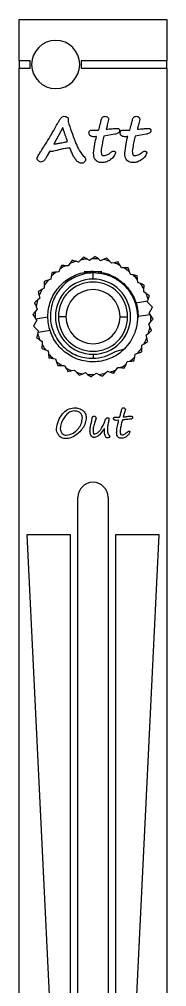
# Model space of a CAD drawing. Extents: x 100 to 110, y 108 to 237.
# Drawn here: x 99.9 to 109.7, y 172.7 to 236.9 of the extents above; entities that cross this region are included whole.
import ezdxf

# ---------------------------------------------------------------- set-up
doc = ezdxf.new("R2010")
doc.units = 0
doc.layers.get('0').update_dxf_attribs({"linetype": 'CONTINUOUS'})

msp = doc.modelspace()

# ---------------------------------------------------------------- linework, layer by layer
at = {"color": 7, "linetype": 'CONTINUOUS'}
for p, q in [((99.937, 236.907), (109.737, 236.907)), ((99.937, 234.157), (99.937, 236.907)), ((109.737, 236.907), (109.737, 234.157)), ((100.657, 234.157), (99.937, 234.157)), ((99.937, 234.157), (99.937, 233.657)), ((100.657, 233.657), (100.657, 234.157)), ((109.737, 234.157), (104.057, 234.157)), ((104.057, 234.157), (104.057, 233.657)), ((109.737, 233.657), (109.737, 234.157)), ((99.937, 233.657), (100.657, 233.657)), ((99.937, 111.657), (99.937, 233.657)), ((104.057, 233.657), (109.737, 233.657)), ((109.737, 233.657), (109.737, 111.657)), ((102.823, 229.72), (102.243, 228.625)), ((104.766, 229.546), (105.212, 229.546)), ((106.841, 229.546), (107.287, 229.546)), ((104.89, 229.108), (104.848, 229.108)), ((106.29, 229.279), (105.568, 229.151)), ((106.965, 229.108), (106.923, 229.108)), ((108.365, 229.279), (107.643, 229.151)), ((103.193, 220.527), (103.003, 220.542)), ((103.298, 220.686), (103.193, 220.527)), ((103.882, 220.783), (103.699, 220.835)), ((104.016, 220.918), (103.882, 220.783)), ((104.608, 220.9), (104.438, 220.986)), ((104.766, 221.006), (104.608, 220.9)), ((105.343, 220.873), (105.193, 220.99)), ((105.518, 220.946), (105.343, 220.873)), ((106.058, 220.703), (105.934, 220.847)), ((106.244, 220.74), (106.058, 220.703)), ((106.726, 220.396), (106.633, 220.562)), ((106.916, 220.397), (106.726, 220.396)), ((102.065, 219.829), (102.028, 219.642)), ((102.567, 220.142), (102.378, 220.12)), ((102.639, 220.318), (102.567, 220.142)), ((104.243, 220.157), (104.692, 220.157)), ((104.837, 220.157), (104.692, 220.157)), ((104.837, 220.157), (105.417, 220.157)), ((104.837, 219.657), (104.837, 220.061)), ((107.322, 219.965), (107.263, 220.146)), ((107.508, 219.929), (107.322, 219.965)), ((101.597, 219.236), (101.597, 219.046)), ((102.028, 219.642), (101.847, 219.583)), ((107.822, 219.427), (107.799, 219.616)), ((107.998, 219.354), (107.822, 219.427)), ((101.253, 218.564), (101.291, 218.378)), ((101.597, 219.046), (101.431, 218.953)), ((108.207, 218.801), (108.222, 218.99)), ((108.366, 218.696), (108.207, 218.801)), ((101.048, 217.838), (101.121, 217.663)), ((101.291, 218.378), (101.146, 218.254)), ((107.694, 218.071), (108.488, 218.199)), ((108.463, 218.111), (108.488, 218.199)), ((108.786, 217.791), (108.463, 218.111)), ((108.488, 218.199), (108.515, 218.295)), ((101.121, 217.663), (101.003, 217.513)), ((107.804, 217.543), (107.8, 217.186)), ((107.837, 217.183), (108.631, 217.31)), ((108.58, 217.386), (108.786, 217.791)), ((108.631, 217.31), (108.58, 217.386)), ((108.686, 217.228), (108.631, 217.31)), ((101.094, 216.928), (100.887, 216.523)), ((101.21, 216.202), (100.887, 216.523)), ((100.987, 217.086), (101.043, 217.003)), ((101.837, 217.131), (101.043, 217.003)), ((101.043, 217.003), (101.094, 216.928)), ((103.037, 217.157), (102.537, 217.157)), ((106.637, 217.157), (107.137, 217.157)), ((107.837, 217.157), (107.823, 217.074)), ((108.553, 216.651), (108.67, 216.8)), ((108.626, 216.476), (108.553, 216.651)), ((101.159, 216.019), (101.186, 216.115)), ((101.98, 216.242), (101.186, 216.115)), ((101.186, 216.115), (101.21, 216.202)), ((102.072, 215.993), (101.98, 216.242)), ((108.382, 215.936), (108.527, 216.059)), ((108.42, 215.749), (108.382, 215.936)), ((101.308, 215.618), (101.466, 215.513)), ((101.466, 215.513), (101.451, 215.323)), ((106.95, 215.025), (107.324, 215.48)), ((108.076, 215.268), (108.242, 215.361)), ((108.077, 215.077), (108.076, 215.268)), ((101.676, 214.959), (101.852, 214.887)), ((101.852, 214.887), (101.874, 214.698)), ((104.837, 214.657), (104.837, 214.391)), ((106.322, 214.854), (106.95, 215.025)), ((107.609, 214.485), (107.645, 214.672)), ((107.645, 214.672), (107.826, 214.731)), ((102.165, 214.385), (102.352, 214.348)), ((102.352, 214.348), (102.411, 214.167)), ((107.034, 213.996), (107.107, 214.172)), ((107.107, 214.172), (107.295, 214.194)), ((102.757, 213.917), (102.948, 213.918)), ((102.948, 213.918), (103.041, 213.752)), ((103.429, 213.573), (103.616, 213.611)), ((103.616, 213.611), (103.739, 213.467)), ((104.155, 213.368), (104.331, 213.441)), ((104.331, 213.441), (104.48, 213.323)), ((104.908, 213.308), (105.066, 213.414)), ((105.066, 213.414), (105.235, 213.328)), ((105.657, 213.395), (105.791, 213.53)), ((105.791, 213.53), (105.975, 213.479)), ((106.375, 213.628), (106.481, 213.786)), ((106.481, 213.786), (106.67, 213.771)), ((106.936, 210.789), (106.852, 210.499)), ((106.282, 210.473), (106.556, 210.473)), ((106.502, 210.283), (106.368, 210.271)), ((105.594, 209.653), (105.594, 209.697)), ((103.837, 149.157), (103.837, 205.157)), ((105.837, 205.157), (105.837, 149.157)), ((100.437, 202.657), (103.237, 144.726)), ((103.337, 202.657), (100.437, 202.657)), ((103.337, 148.946), (103.337, 202.657)), ((109.237, 202.657), (106.337, 202.657)), ((106.337, 202.657), (106.337, 148.946)), ((106.437, 144.726), (109.237, 202.657))]:
    msp.add_line(p, q, dxfattribs=at)
for centre, radius, start, end in [((102.357, 233.907), 1.6, 90, 270), ((102.357, 233.907), 1.6, 270, 90), ((104.837, 217.157), 3.85, 118.43903, 124.80678), ((104.837, 217.157), 3.85, 107.18903, 113.55678), ((104.837, 217.157), 3.85, 95.93903, 102.30678), ((104.837, 217.157), 3.85, 84.68903, 91.05678), ((104.837, 217.157), 3.85, 73.43903, 79.80678), ((104.837, 217.157), 3.85, 62.18903, 68.55678), ((104.837, 217.157), 3.85, 50.93903, 57.30678), ((104.837, 217.157), 3.85, 129.68903, 136.05678), ((104.837, 217.157), 3.85, 39.68903, 46.05678), ((104.837, 217.157), 3.85, 140.93903, 147.30678), ((104.837, 217.157), 2.5, 90, 270), ((104.837, 217.157), 2.3, 0, 180), ((104.837, 217.157), 2.5, 270, 90), ((104.837, 217.157), 3.85, 28.43903, 34.80678), ((104.837, 217.157), 3.85, 152.18903, 158.55678), ((104.837, 217.157), 1.8, 0, 180), ((104.837, 217.157), 3.85, 17.18903, 23.55678), ((104.837, 217.157), 3.85, 163.43903, 169.80678), ((104.837, 217.157), 3.85, 174.68903, 181.05678), ((104.837, 217.157), 3.85, 354.68903, 1.05678), ((104.837, 217.157), 2.3, 180, 0), ((104.837, 217.157), 1.8, 180, 0), ((104.837, 217.157), 3.85, 197.18903, 203.55678), ((104.837, 217.157), 3.85, 343.43903, 349.80678), ((104.837, 217.157), 3.85, 208.43903, 214.80678), ((104.837, 217.157), 3.85, 332.18903, 338.55678), ((104.837, 217.157), 3.85, 219.68903, 226.05678), ((104.837, 217.157), 3.85, 320.93903, 327.30678), ((104.837, 217.157), 3.85, 230.93903, 237.30678), ((104.837, 217.157), 3.85, 298.43903, 304.80678), ((104.837, 217.157), 3.85, 309.68903, 316.05678), ((104.837, 217.157), 3.85, 242.18903, 248.55678), ((104.837, 217.157), 3.85, 253.43903, 259.80678), ((104.837, 217.157), 3.85, 264.68903, 271.05678), ((104.837, 217.157), 3.85, 275.93903, 282.30678), ((104.837, 217.157), 3.85, 287.18903, 293.55678), ((104.837, 205.157), 1, 90, 180), ((104.837, 205.157), 1, 0, 90)]:
    msp.add_arc(centre, radius, start, end, dxfattribs=at)
for points, knots in [([(102.128, 229.361), (102.252, 229.588), (102.41, 229.875), (102.613, 230.207), (102.712, 230.393), (102.84, 230.444), (102.903, 230.469)], [0, 0, 0, 0, 0.56228, 0.709544, 0.856632, 1, 1, 1, 1]), ([(102.903, 230.469), (102.956, 230.467), (103.049, 230.463), (103.122, 230.405), (103.154, 230.38)], [0, 0, 0, 0, 0.561234, 1, 1, 1, 1]), ([(103.154, 230.38), (103.163, 230.37), (103.181, 230.349), (103.19, 230.3), (103.191, 230.266), (103.192, 230.245)], [0, 0, 0, 0, 0.278157, 0.559813, 1, 1, 1, 1]), ([(103.192, 230.245), (103.192, 230.221), (103.191, 230.178), (103.182, 230.136), (103.178, 230.117)], [0, 0, 0, 0, 0.559965, 1, 1, 1, 1]), ([(103.178, 230.117), (103.328, 229.676), (103.537, 229.062), (103.851, 228.285), (104.074, 227.992), (104.185, 227.846)], [0, 0, 0, 0, 0.56047, 0.780572, 1, 1, 1, 1]), ([(105.212, 229.546), (105.247, 229.669), (105.309, 229.89), (105.358, 230.114), (105.38, 230.212)], [0, 0, 0, 0, 0.5599678, 1, 1, 1, 1]), ([(105.38, 230.212), (105.389, 230.248), (105.408, 230.32), (105.467, 230.408), (105.55, 230.461), (105.609, 230.466), (105.638, 230.469)], [0, 0, 0, 0, 0.2806559, 0.5604335, 0.7799629, 1, 1, 1, 1]), ([(105.638, 230.469), (105.672, 230.466), (105.74, 230.461), (105.818, 230.401), (105.867, 230.327), (105.872, 230.274), (105.875, 230.247)], [0, 0, 0, 0, 0.280083, 0.559193, 0.779659, 1, 1, 1, 1]), ([(105.875, 230.247), (105.846, 230.128), (105.795, 229.916), (105.737, 229.706), (105.712, 229.613)], [0, 0, 0, 0, 0.559913, 1, 1, 1, 1]), ([(107.287, 229.546), (107.322, 229.669), (107.384, 229.89), (107.433, 230.114), (107.455, 230.212)], [0, 0, 0, 0, 0.5599678, 1, 1, 1, 1]), ([(107.455, 230.212), (107.464, 230.248), (107.483, 230.32), (107.542, 230.408), (107.625, 230.461), (107.684, 230.466), (107.713, 230.469)], [0, 0, 0, 0, 0.2806559, 0.5604335, 0.7799629, 1, 1, 1, 1]), ([(107.713, 230.469), (107.747, 230.466), (107.815, 230.461), (107.893, 230.401), (107.942, 230.327), (107.947, 230.274), (107.95, 230.247)], [0, 0, 0, 0, 0.2800834, 0.5591925, 0.7796586, 1, 1, 1, 1]), ([(107.95, 230.247), (107.921, 230.128), (107.87, 229.916), (107.812, 229.706), (107.787, 229.613)], [0, 0, 0, 0, 0.559913, 1, 1, 1, 1]), ([(102.853, 229.635), (102.848, 229.651), (102.839, 229.679), (102.828, 229.708), (102.823, 229.72)], [0, 0, 0, 0, 0.560032, 1, 1, 1, 1]), ([(103.143, 228.783), (103.109, 228.879), (103.052, 229.037), (102.978, 229.259), (102.915, 229.447), (102.874, 229.572), (102.853, 229.635)], [0, 0, 0, 0, 0.3399808, 0.5599864, 0.7799922, 1, 1, 1, 1]), ([(104.568, 229.371), (104.57, 229.399), (104.574, 229.456), (104.646, 229.538), (104.72, 229.543), (104.766, 229.546)], [0, 0, 0, 0, 0.28144, 0.560209, 1, 1, 1, 1]), ([(105.712, 229.613), (105.845, 229.623), (106.084, 229.641), (106.322, 229.655), (106.428, 229.661)], [0, 0, 0, 0, 0.560017, 1, 1, 1, 1]), ([(106.606, 229.509), (106.605, 229.491), (106.602, 229.455), (106.569, 229.391), (106.466, 229.313), (106.361, 229.293), (106.29, 229.279)], [0, 0, 0, 0, 0.12531, 0.250793, 0.499944, 1, 1, 1, 1]), ([(106.428, 229.661), (106.457, 229.66), (106.497, 229.66), (106.547, 229.645), (106.585, 229.622), (106.604, 229.57), (106.605, 229.529), (106.606, 229.509)], [0, 0, 0, 0, 0.314146, 0.43766, 0.560653, 0.779317, 1, 1, 1, 1]), ([(106.643, 229.371), (106.645, 229.399), (106.649, 229.456), (106.721, 229.538), (106.795, 229.543), (106.841, 229.546)], [0, 0, 0, 0, 0.28144, 0.560209, 1, 1, 1, 1]), ([(107.787, 229.613), (107.92, 229.623), (108.159, 229.641), (108.397, 229.655), (108.503, 229.661)], [0, 0, 0, 0, 0.560017, 1, 1, 1, 1]), ([(108.681, 229.509), (108.68, 229.491), (108.677, 229.455), (108.644, 229.391), (108.541, 229.313), (108.436, 229.293), (108.365, 229.279)], [0, 0, 0, 0, 0.12531, 0.250793, 0.499944, 1, 1, 1, 1]), ([(108.503, 229.661), (108.532, 229.66), (108.572, 229.66), (108.622, 229.645), (108.66, 229.622), (108.679, 229.57), (108.68, 229.529), (108.681, 229.509)], [0, 0, 0, 0, 0.314146, 0.43766, 0.560653, 0.779317, 1, 1, 1, 1]), ([(101.619, 228.525), (101.718, 228.678), (101.895, 228.952), (102.057, 229.236), (102.128, 229.361)], [0, 0, 0, 0, 0.559992, 1, 1, 1, 1]), ([(102.506, 228.665), (102.592, 228.68), (102.745, 228.705), (102.897, 228.737), (102.964, 228.751)], [0, 0, 0, 0, 0.55996, 1, 1, 1, 1]), ([(102.964, 228.751), (102.997, 228.757), (103.057, 228.769), (103.117, 228.779), (103.143, 228.783)], [0, 0, 0, 0, 0.5599915, 1, 1, 1, 1]), ([(104.848, 229.108), (104.809, 229.114), (104.729, 229.126), (104.63, 229.184), (104.573, 229.276), (104.569, 229.339), (104.568, 229.371)], [0, 0, 0, 0, 0.2797, 0.55988, 0.779448, 1, 1, 1, 1]), ([(104.875, 228.013), (104.9, 228.222), (104.944, 228.596), (105.03, 228.961), (105.068, 229.123)], [0, 0, 0, 0, 0.559703, 1, 1, 1, 1]), ([(105.068, 229.123), (105.035, 229.119), (104.976, 229.112), (104.916, 229.109), (104.89, 229.108)], [0, 0, 0, 0, 0.560031, 1, 1, 1, 1]), ([(105.568, 229.151), (105.55, 229.091), (105.514, 228.969), (105.48, 228.782), (105.425, 228.511), (105.396, 228.3), (105.375, 228.151)], [0, 0, 0, 0, 0.186091, 0.372963, 0.559833, 1, 1, 1, 1]), ([(106.923, 229.108), (106.884, 229.114), (106.804, 229.126), (106.705, 229.184), (106.648, 229.276), (106.644, 229.339), (106.643, 229.371)], [0, 0, 0, 0, 0.2797, 0.55988, 0.779448, 1, 1, 1, 1]), ([(106.95, 228.013), (106.975, 228.222), (107.019, 228.596), (107.105, 228.961), (107.143, 229.123)], [0, 0, 0, 0, 0.559703, 1, 1, 1, 1]), ([(107.143, 229.123), (107.11, 229.119), (107.051, 229.112), (106.991, 229.109), (106.965, 229.108)], [0, 0, 0, 0, 0.560031, 1, 1, 1, 1]), ([(107.643, 229.151), (107.625, 229.091), (107.589, 228.969), (107.555, 228.782), (107.5, 228.511), (107.471, 228.3), (107.45, 228.151)], [0, 0, 0, 0, 0.186091, 0.372963, 0.559833, 1, 1, 1, 1]), ([(101.108, 227.674), (101.148, 227.758), (101.228, 227.925), (101.409, 228.203), (101.539, 228.403), (101.619, 228.525)], [0, 0, 0, 0, 0.279159, 0.55948, 1, 1, 1, 1]), ([(101.97, 228.161), (101.879, 228.008), (101.752, 227.794), (101.591, 227.501), (101.454, 227.454), (101.387, 227.43)], [0, 0, 0, 0, 0.563903, 0.785465, 1, 1, 1, 1]), ([(102.092, 228.125), (102.067, 228.126), (102.023, 228.127), (101.986, 228.151), (101.97, 228.161)], [0, 0, 0, 0, 0.560628, 1, 1, 1, 1]), ([(102.196, 228.143), (102.177, 228.138), (102.142, 228.128), (102.107, 228.126), (102.092, 228.125)], [0, 0, 0, 0, 0.559898, 1, 1, 1, 1]), ([(103.295, 228.369), (103.191, 228.356), (102.983, 228.331), (102.616, 228.255), (102.355, 228.186), (102.196, 228.143)], [0, 0, 0, 0, 0.279861, 0.55997, 1, 1, 1, 1]), ([(102.243, 228.625), (102.292, 228.633), (102.38, 228.648), (102.468, 228.66), (102.506, 228.665)], [0, 0, 0, 0, 0.559996, 1, 1, 1, 1]), ([(103.306, 228.361), (103.305, 228.362), (103.305, 228.364), (103.304, 228.367), (103.302, 228.368), (103.299, 228.369), (103.297, 228.369), (103.295, 228.369)], [0, 0, 0, 0, 0.200487, 0.380701, 0.543744, 0.7579, 1, 1, 1, 1]), ([(104.063, 227.346), (103.984, 227.369), (103.823, 227.416), (103.667, 227.618), (103.527, 227.837), (103.408, 228.088), (103.34, 228.27), (103.306, 228.361)], [0, 0, 0, 0, 0.183987, 0.371042, 0.558454, 0.779385, 1, 1, 1, 1]), ([(105.375, 228.151), (105.376, 228.088), (105.377, 228.008), (105.408, 227.918), (105.438, 227.88), (105.481, 227.856), (105.513, 227.854), (105.528, 227.853)], [0, 0, 0, 0, 0.499955, 0.625155, 0.7501, 0.874882, 1, 1, 1, 1]), ([(106.026, 228.073), (106.056, 228.097), (106.109, 228.141), (106.176, 228.155), (106.206, 228.161)], [0, 0, 0, 0, 0.561372, 1, 1, 1, 1]), ([(106.206, 228.161), (106.224, 228.16), (106.261, 228.157), (106.303, 228.127), (106.332, 228.089), (106.335, 228.06), (106.337, 228.046)], [0, 0, 0, 0, 0.280358, 0.559827, 0.780025, 1, 1, 1, 1]), ([(107.45, 228.151), (107.451, 228.088), (107.452, 228.008), (107.483, 227.918), (107.513, 227.88), (107.556, 227.856), (107.588, 227.854), (107.603, 227.853)], [0, 0, 0, 0, 0.499955, 0.625155, 0.7501, 0.874882, 1, 1, 1, 1]), ([(108.101, 228.073), (108.131, 228.097), (108.184, 228.141), (108.251, 228.155), (108.281, 228.161)], [0, 0, 0, 0, 0.561372, 1, 1, 1, 1]), ([(108.281, 228.161), (108.299, 228.16), (108.336, 228.157), (108.378, 228.127), (108.407, 228.089), (108.41, 228.06), (108.412, 228.046)], [0, 0, 0, 0, 0.2803583, 0.5598266, 0.7800248, 1, 1, 1, 1]), ([(101.387, 227.43), (101.35, 227.439), (101.278, 227.455), (101.196, 227.519), (101.126, 227.587), (101.114, 227.645), (101.108, 227.674)], [0, 0, 0, 0, 0.279156, 0.560309, 0.780883, 1, 1, 1, 1]), ([(104.339, 227.608), (104.334, 227.568), (104.324, 227.489), (104.246, 227.404), (104.157, 227.354), (104.095, 227.348), (104.063, 227.346)], [0, 0, 0, 0, 0.279306, 0.558961, 0.779469, 1, 1, 1, 1]), ([(104.185, 227.846), (104.225, 227.809), (104.28, 227.757), (104.336, 227.674), (104.338, 227.63), (104.339, 227.608)], [0, 0, 0, 0, 0.560576, 0.779952, 1, 1, 1, 1]), ([(105.431, 227.392), (105.341, 227.399), (105.162, 227.413), (104.965, 227.587), (104.885, 227.804), (104.878, 227.943), (104.875, 228.013)], [0, 0, 0, 0, 0.280095, 0.558179, 0.778766, 1, 1, 1, 1]), ([(106.337, 228.046), (106.295, 227.942), (106.21, 227.734), (105.952, 227.548), (105.695, 227.415), (105.519, 227.399), (105.431, 227.392)], [0, 0, 0, 0, 0.275985, 0.557731, 0.778973, 1, 1, 1, 1]), ([(105.528, 227.853), (105.632, 227.87), (105.818, 227.9), (105.962, 228.02), (106.026, 228.073)], [0, 0, 0, 0, 0.5574297, 1, 1, 1, 1]), ([(107.506, 227.392), (107.416, 227.399), (107.237, 227.413), (107.04, 227.587), (106.96, 227.804), (106.953, 227.943), (106.95, 228.013)], [0, 0, 0, 0, 0.280095, 0.558179, 0.778766, 1, 1, 1, 1]), ([(108.412, 228.046), (108.37, 227.942), (108.285, 227.734), (108.027, 227.548), (107.77, 227.415), (107.594, 227.399), (107.506, 227.392)], [0, 0, 0, 0, 0.275985, 0.557731, 0.778973, 1, 1, 1, 1]), ([(107.603, 227.853), (107.707, 227.87), (107.893, 227.9), (108.037, 228.02), (108.101, 228.073)], [0, 0, 0, 0, 0.5574297, 1, 1, 1, 1]), ([(104.203, 221.106), (104.168, 221.071), (104.106, 221.009), (104.043, 220.946), (104.016, 220.918)], [0, 0, 0, 0, 0.565505, 1, 1, 1, 1]), ([(104.438, 220.986), (104.395, 221.009), (104.315, 221.049), (104.237, 221.089), (104.203, 221.106)], [0, 0, 0, 0, 0.554474, 1, 1, 1, 1]), ([(104.985, 221.154), (104.944, 221.126), (104.872, 221.077), (104.798, 221.028), (104.766, 221.006)], [0, 0, 0, 0, 0.565505, 1, 1, 1, 1]), ([(105.193, 220.99), (105.154, 221.021), (105.085, 221.076), (105.016, 221.13), (104.985, 221.154)], [0, 0, 0, 0, 0.554474, 1, 1, 1, 1]), ([(105.762, 221.048), (105.717, 221.029), (105.636, 220.995), (105.554, 220.961), (105.518, 220.946)], [0, 0, 0, 0, 0.565505, 1, 1, 1, 1]), ([(105.934, 220.847), (105.902, 220.885), (105.844, 220.952), (105.788, 221.019), (105.762, 221.048)], [0, 0, 0, 0, 0.554474, 1, 1, 1, 1]), ([(102.739, 220.563), (102.721, 220.517), (102.687, 220.436), (102.654, 220.354), (102.639, 220.318)], [0, 0, 0, 0, 0.565505, 1, 1, 1, 1]), ([(103.003, 220.542), (102.954, 220.546), (102.866, 220.553), (102.778, 220.56), (102.739, 220.563)], [0, 0, 0, 0, 0.554474, 1, 1, 1, 1]), ([(103.444, 220.907), (103.417, 220.865), (103.369, 220.792), (103.319, 220.718), (103.298, 220.686)], [0, 0, 0, 0, 0.565505, 1, 1, 1, 1]), ([(103.699, 220.835), (103.652, 220.848), (103.566, 220.872), (103.482, 220.896), (103.444, 220.907)], [0, 0, 0, 0, 0.554474, 1, 1, 1, 1]), ([(106.504, 220.793), (106.455, 220.783), (106.369, 220.766), (106.282, 220.748), (106.244, 220.74)], [0, 0, 0, 0, 0.565505, 1, 1, 1, 1]), ([(106.633, 220.562), (106.609, 220.605), (106.565, 220.683), (106.523, 220.759), (106.504, 220.793)], [0, 0, 0, 0, 0.554474, 1, 1, 1, 1]), ([(107.181, 220.398), (107.131, 220.398), (107.044, 220.397), (106.955, 220.397), (106.916, 220.397)], [0, 0, 0, 0, 0.565505, 1, 1, 1, 1]), ([(107.263, 220.146), (107.248, 220.193), (107.22, 220.278), (107.193, 220.361), (107.181, 220.398)], [0, 0, 0, 0, 0.554474, 1, 1, 1, 1]), ([(106.949, 215.026), (106.822, 214.912), (106.572, 214.687), (106.129, 214.435), (105.651, 214.254), (105.138, 214.157), (104.612, 214.15), (104.095, 214.235), (103.611, 214.403), (103.166, 214.648), (102.765, 214.966), (102.419, 215.356), (102.142, 215.803), (101.949, 216.29), (101.844, 216.794), (101.826, 217.302), (101.893, 217.808), (102.048, 218.304), (102.29, 218.772), (102.609, 219.188), (102.987, 219.537), (103.414, 219.814), (103.882, 220.016), (104.387, 220.138), (104.912, 220.171), (105.433, 220.112), (105.929, 219.967), (106.385, 219.743), (106.799, 219.445), (107.162, 219.076), (107.461, 218.643), (107.677, 218.165), (107.812, 217.664), (107.829, 217.324), (107.837, 217.157)], [0, 0, 0, 0, 0.031013, 0.061196, 0.092162, 0.12387, 0.155858, 0.187636, 0.218736, 0.248935, 0.279808, 0.311465, 0.343447, 0.375266, 0.406449, 0.436685, 0.467461, 0.499063, 0.531034, 0.56289, 0.594152, 0.624445, 0.655122, 0.686664, 0.718621, 0.750508, 0.781847, 0.812217, 0.842791, 0.874268, 0.906207, 0.938122, 0.969532, 1, 1, 1, 1]), ([(104.837, 220.061), (104.647, 220.048), (104.268, 220.02), (103.725, 219.84), (103.228, 219.566), (102.795, 219.199), (102.443, 218.757), (102.185, 218.256), (102.03, 217.715), (101.984, 217.157), (102.047, 216.602), (102.217, 216.072), (102.486, 215.586), (102.844, 215.164), (103.276, 214.821), (103.765, 214.571), (104.292, 214.414), (104.655, 214.399), (104.837, 214.391)], [0, 0, 0, 0, 0.063934, 0.127678, 0.19123, 0.25459, 0.31776, 0.380738, 0.443525, 0.50612, 0.568525, 0.630738, 0.69276, 0.75459, 0.81623, 0.877678, 0.938934, 1, 1, 1, 1]), ([(102.115, 220.088), (102.106, 220.04), (102.089, 219.954), (102.072, 219.866), (102.065, 219.829)], [0, 0, 0, 0, 0.565505, 1, 1, 1, 1]), ([(102.378, 220.12), (102.329, 220.114), (102.241, 220.103), (102.154, 220.093), (102.115, 220.088)], [0, 0, 0, 0, 0.554474, 1, 1, 1, 1]), ([(107.324, 215.48), (107.454, 215.717), (107.713, 216.192), (107.843, 217.001), (107.767, 217.806), (107.475, 218.56), (106.996, 219.206), (106.364, 219.695), (105.626, 220.011), (105.099, 220.045), (104.837, 220.061)], [0, 0, 0, 0, 0.126771, 0.253037, 0.378796, 0.504049, 0.628796, 0.753037, 0.876771, 1, 1, 1, 1]), ([(107.768, 219.878), (107.72, 219.888), (107.634, 219.905), (107.546, 219.922), (107.508, 219.929)], [0, 0, 0, 0, 0.565505, 1, 1, 1, 1]), ([(107.799, 219.616), (107.794, 219.664), (107.783, 219.753), (107.773, 219.84), (107.768, 219.878)], [0, 0, 0, 0, 0.554474, 1, 1, 1, 1]), ([(101.847, 219.583), (101.801, 219.568), (101.716, 219.54), (101.633, 219.513), (101.596, 219.501)], [0, 0, 0, 0, 0.554474, 1, 1, 1, 1]), ([(101.596, 219.501), (101.596, 219.452), (101.596, 219.364), (101.597, 219.275), (101.597, 219.236)], [0, 0, 0, 0, 0.565505, 1, 1, 1, 1]), ([(108.243, 219.254), (108.197, 219.273), (108.116, 219.306), (108.034, 219.34), (107.998, 219.354)], [0, 0, 0, 0, 0.565505, 1, 1, 1, 1]), ([(108.222, 218.99), (108.226, 219.039), (108.233, 219.128), (108.24, 219.215), (108.243, 219.254)], [0, 0, 0, 0, 0.554474, 1, 1, 1, 1]), ([(101.431, 218.953), (101.389, 218.929), (101.311, 218.886), (101.235, 218.843), (101.201, 218.824)], [0, 0, 0, 0, 0.554474, 1, 1, 1, 1]), ([(101.201, 218.824), (101.21, 218.775), (101.228, 218.689), (101.246, 218.602), (101.253, 218.564)], [0, 0, 0, 0, 0.565505, 1, 1, 1, 1]), ([(108.587, 218.549), (108.545, 218.577), (108.472, 218.625), (108.398, 218.674), (108.366, 218.696)], [0, 0, 0, 0, 0.565505, 1, 1, 1, 1]), ([(108.515, 218.295), (108.528, 218.342), (108.552, 218.428), (108.576, 218.512), (108.587, 218.549)], [0, 0, 0, 0, 0.554474, 1, 1, 1, 1]), ([(101.146, 218.254), (101.109, 218.222), (101.042, 218.165), (100.975, 218.108), (100.945, 218.082)], [0, 0, 0, 0, 0.554474, 1, 1, 1, 1]), ([(100.945, 218.082), (100.964, 218.037), (100.998, 217.956), (101.033, 217.874), (101.048, 217.838)], [0, 0, 0, 0, 0.565505, 1, 1, 1, 1]), ([(101.003, 217.513), (100.973, 217.475), (100.918, 217.405), (100.864, 217.336), (100.84, 217.305)], [0, 0, 0, 0, 0.554474, 1, 1, 1, 1]), ([(100.84, 217.305), (100.867, 217.264), (100.916, 217.192), (100.966, 217.118), (100.987, 217.086)], [0, 0, 0, 0, 0.565505, 1, 1, 1, 1]), ([(108.834, 217.008), (108.806, 217.049), (108.757, 217.122), (108.708, 217.196), (108.686, 217.228)], [0, 0, 0, 0, 0.565505, 1, 1, 1, 1]), ([(108.67, 216.8), (108.701, 216.839), (108.756, 216.909), (108.81, 216.978), (108.834, 217.008)], [0, 0, 0, 0, 0.554474, 1, 1, 1, 1]), ([(101.159, 216.019), (101.145, 215.972), (101.121, 215.886), (101.098, 215.802), (101.087, 215.764)], [0, 0, 0, 0, 0.554474, 1, 1, 1, 1]), ([(108.527, 216.059), (108.565, 216.091), (108.632, 216.149), (108.699, 216.206), (108.728, 216.231)], [0, 0, 0, 0, 0.554474, 1, 1, 1, 1]), ([(108.728, 216.231), (108.709, 216.277), (108.675, 216.358), (108.641, 216.44), (108.626, 216.476)], [0, 0, 0, 0, 0.565505, 1, 1, 1, 1]), ([(101.087, 215.764), (101.128, 215.737), (101.201, 215.689), (101.275, 215.64), (101.308, 215.618)], [0, 0, 0, 0, 0.565505, 1, 1, 1, 1]), ([(101.451, 215.323), (101.448, 215.274), (101.441, 215.186), (101.434, 215.098), (101.431, 215.06)], [0, 0, 0, 0, 0.554474, 1, 1, 1, 1]), ([(108.242, 215.361), (108.285, 215.385), (108.363, 215.428), (108.439, 215.471), (108.473, 215.49)], [0, 0, 0, 0, 0.554474, 1, 1, 1, 1]), ([(108.473, 215.49), (108.463, 215.539), (108.446, 215.624), (108.428, 215.712), (108.42, 215.749)], [0, 0, 0, 0, 0.565505, 1, 1, 1, 1]), ([(101.431, 215.06), (101.477, 215.041), (101.558, 215.008), (101.64, 214.974), (101.676, 214.959)], [0, 0, 0, 0, 0.565505, 1, 1, 1, 1]), ([(101.874, 214.698), (101.88, 214.649), (101.89, 214.561), (101.901, 214.474), (101.905, 214.435)], [0, 0, 0, 0, 0.554474, 1, 1, 1, 1]), ([(104.837, 214.391), (105.102, 214.415), (105.63, 214.462), (106.092, 214.724), (106.322, 214.854)], [0, 0, 0, 0, 0.501149, 1, 1, 1, 1]), ([(107.826, 214.731), (107.873, 214.746), (107.958, 214.774), (108.041, 214.801), (108.078, 214.813)], [0, 0, 0, 0, 0.554474, 1, 1, 1, 1]), ([(108.078, 214.813), (108.078, 214.862), (108.077, 214.95), (108.077, 215.039), (108.077, 215.077)], [0, 0, 0, 0, 0.565505, 1, 1, 1, 1]), ([(101.905, 214.435), (101.954, 214.426), (102.04, 214.409), (102.127, 214.392), (102.165, 214.385)], [0, 0, 0, 0, 0.565505, 1, 1, 1, 1]), ([(102.411, 214.167), (102.426, 214.121), (102.453, 214.036), (102.481, 213.953), (102.493, 213.916)], [0, 0, 0, 0, 0.554474, 1, 1, 1, 1]), ([(106.934, 213.751), (106.953, 213.797), (106.986, 213.878), (107.02, 213.96), (107.034, 213.996)], [0, 0, 0, 0, 0.565505, 1, 1, 1, 1]), ([(107.295, 214.194), (107.344, 214.2), (107.433, 214.21), (107.52, 214.221), (107.558, 214.225)], [0, 0, 0, 0, 0.554474, 1, 1, 1, 1]), ([(107.558, 214.225), (107.568, 214.274), (107.584, 214.36), (107.601, 214.447), (107.609, 214.485)], [0, 0, 0, 0, 0.565505, 1, 1, 1, 1]), ([(102.493, 213.916), (102.542, 213.916), (102.63, 213.916), (102.719, 213.917), (102.757, 213.917)], [0, 0, 0, 0, 0.565505, 1, 1, 1, 1]), ([(103.041, 213.752), (103.065, 213.709), (103.108, 213.631), (103.151, 213.555), (103.17, 213.521)], [0, 0, 0, 0, 0.5544743, 1, 1, 1, 1]), ([(103.17, 213.521), (103.218, 213.531), (103.304, 213.548), (103.391, 213.566), (103.429, 213.573)], [0, 0, 0, 0, 0.565505, 1, 1, 1, 1]), ([(103.739, 213.467), (103.771, 213.429), (103.829, 213.362), (103.886, 213.295), (103.911, 213.265)], [0, 0, 0, 0, 0.554474, 1, 1, 1, 1]), ([(103.911, 213.265), (103.957, 213.285), (104.038, 213.318), (104.12, 213.353), (104.155, 213.368)], [0, 0, 0, 0, 0.565505, 1, 1, 1, 1]), ([(104.48, 213.323), (104.519, 213.293), (104.589, 213.238), (104.658, 213.184), (104.688, 213.16)], [0, 0, 0, 0, 0.554474, 1, 1, 1, 1]), ([(105.235, 213.328), (105.279, 213.305), (105.358, 213.265), (105.436, 213.225), (105.471, 213.207)], [0, 0, 0, 0, 0.554474, 1, 1, 1, 1]), ([(105.471, 213.207), (105.506, 213.243), (105.568, 213.305), (105.63, 213.368), (105.657, 213.395)], [0, 0, 0, 0, 0.565505, 1, 1, 1, 1]), ([(105.975, 213.479), (106.022, 213.465), (106.107, 213.441), (106.192, 213.418), (106.229, 213.407)], [0, 0, 0, 0, 0.554474, 1, 1, 1, 1]), ([(106.229, 213.407), (106.257, 213.448), (106.305, 213.521), (106.354, 213.595), (106.375, 213.628)], [0, 0, 0, 0, 0.565505, 1, 1, 1, 1]), ([(106.67, 213.771), (106.719, 213.768), (106.808, 213.761), (106.895, 213.754), (106.934, 213.751)], [0, 0, 0, 0, 0.554474, 1, 1, 1, 1]), ([(104.688, 213.16), (104.729, 213.187), (104.802, 213.236), (104.876, 213.286), (104.908, 213.308)], [0, 0, 0, 0, 0.565505, 1, 1, 1, 1]), ([(102.406, 209.708), (102.437, 209.89), (102.499, 210.253), (102.777, 210.688), (103.126, 211.026), (103.413, 211.08), (103.556, 211.106)], [0, 0, 0, 0, 0.279947, 0.560668, 0.781172, 1, 1, 1, 1]), ([(103.558, 210.904), (103.46, 210.883), (103.263, 210.84), (103.047, 210.621), (102.861, 210.37), (102.698, 210.071), (102.672, 209.837), (102.66, 209.72)], [0, 0, 0, 0, 0.1851331, 0.3720894, 0.5594324, 0.7799726, 1, 1, 1, 1]), ([(103.556, 211.106), (103.673, 211.1), (103.907, 211.087), (104.194, 210.919), (104.379, 210.668), (104.38, 210.483), (104.381, 210.389)], [0, 0, 0, 0, 0.280768, 0.560682, 0.779236, 1, 1, 1, 1]), ([(104.128, 210.435), (104.122, 210.515), (104.109, 210.674), (103.878, 210.865), (103.679, 210.889), (103.558, 210.904)], [0, 0, 0, 0, 0.280298, 0.55985, 1, 1, 1, 1]), ([(106.556, 210.473), (106.568, 210.475), (106.59, 210.48), (106.62, 210.516), (106.644, 210.592), (106.69, 210.743), (106.721, 210.875), (106.741, 210.963)], [0, 0, 0, 0, 0.061761, 0.12393, 0.248936, 0.49928, 1, 1, 1, 1]), ([(106.741, 210.963), (106.752, 211.001), (106.766, 211.054), (106.821, 211.101), (106.852, 211.104), (106.867, 211.106)], [0, 0, 0, 0, 0.559377, 0.7796924, 1, 1, 1, 1]), ([(106.867, 211.106), (106.885, 211.105), (106.921, 211.101), (106.958, 211.066), (106.982, 211.028), (106.987, 211.001), (106.989, 210.987)], [0, 0, 0, 0, 0.2799911, 0.5590317, 0.7800312, 1, 1, 1, 1]), ([(106.989, 210.987), (106.98, 210.95), (106.965, 210.884), (106.945, 210.818), (106.936, 210.789)], [0, 0, 0, 0, 0.5597845, 1, 1, 1, 1]), ([(104.381, 210.389), (104.359, 210.259), (104.314, 209.996), (104.094, 209.655), (103.801, 209.358), (103.431, 209.084), (103.114, 209.065), (102.956, 209.056)], [0, 0, 0, 0, 0.186259, 0.373136, 0.560365, 0.780222, 1, 1, 1, 1]), ([(103.049, 209.283), (103.21, 209.312), (103.532, 209.371), (103.854, 209.704), (104.085, 210.054), (104.114, 210.308), (104.128, 210.435)], [0, 0, 0, 0, 0.27846, 0.558999, 0.779743, 1, 1, 1, 1]), ([(104.717, 210.069), (104.735, 210.143), (104.767, 210.274), (104.78, 210.41), (104.786, 210.469)], [0, 0, 0, 0, 0.560223, 1, 1, 1, 1]), ([(104.786, 210.469), (104.794, 210.482), (104.808, 210.507), (104.85, 210.542), (104.889, 210.546), (104.912, 210.549)], [0, 0, 0, 0, 0.281097, 0.5614693, 1, 1, 1, 1]), ([(104.969, 210.159), (104.93, 210.054), (104.86, 209.866), (104.844, 209.667), (104.837, 209.58)], [0, 0, 0, 0, 0.560244, 1, 1, 1, 1]), ([(104.912, 210.549), (104.93, 210.548), (104.967, 210.544), (105.007, 210.51), (105.034, 210.47), (105.037, 210.441), (105.039, 210.427)], [0, 0, 0, 0, 0.2799332, 0.5596317, 0.7801081, 1, 1, 1, 1]), ([(104.94, 209.359), (105.005, 209.382), (105.138, 209.429), (105.283, 209.585), (105.471, 209.823), (105.56, 210.042), (105.622, 210.195)], [0, 0, 0, 0, 0.184435, 0.371701, 0.558999, 1, 1, 1, 1]), ([(105.039, 210.427), (105.032, 210.376), (105.019, 210.283), (104.985, 210.197), (104.969, 210.159)], [0, 0, 0, 0, 0.559223, 1, 1, 1, 1]), ([(105.622, 210.195), (105.642, 210.247), (105.67, 210.326), (105.718, 210.415), (105.767, 210.445), (105.795, 210.447), (105.809, 210.448)], [0, 0, 0, 0, 0.501005, 0.750148, 0.875185, 1, 1, 1, 1]), ([(105.876, 210.233), (105.852, 210.132), (105.809, 209.952), (105.802, 209.767), (105.799, 209.686)], [0, 0, 0, 0, 0.560006, 1, 1, 1, 1]), ([(105.809, 210.448), (105.82, 210.447), (105.841, 210.446), (105.871, 210.43), (105.897, 210.39), (105.899, 210.354), (105.9, 210.329)], [0, 0, 0, 0, 0.187155, 0.373871, 0.560777, 1, 1, 1, 1]), ([(105.9, 210.329), (105.896, 210.311), (105.889, 210.278), (105.88, 210.247), (105.876, 210.233)], [0, 0, 0, 0, 0.559689, 1, 1, 1, 1]), ([(106.204, 210.4), (106.205, 210.411), (106.206, 210.434), (106.227, 210.462), (106.255, 210.472), (106.273, 210.473), (106.282, 210.473)], [0, 0, 0, 0, 0.280299, 0.558662, 0.779064, 1, 1, 1, 1]), ([(106.368, 210.271), (106.346, 210.272), (106.302, 210.273), (106.242, 210.298), (106.207, 210.347), (106.205, 210.382), (106.204, 210.4)], [0, 0, 0, 0, 0.281028, 0.560371, 0.779519, 1, 1, 1, 1]), ([(106.47, 209.909), (106.485, 209.974), (106.51, 210.091), (106.526, 210.21), (106.533, 210.262)], [0, 0, 0, 0, 0.560224, 1, 1, 1, 1]), ([(106.533, 210.262), (106.533, 210.266), (106.532, 210.271), (106.527, 210.277), (106.518, 210.283), (106.509, 210.283), (106.502, 210.283)], [0, 0, 0, 0, 0.249238, 0.375337, 0.501637, 1, 1, 1, 1]), ([(107.318, 210.347), (107.212, 210.338), (107.053, 210.326), (106.881, 210.303), (106.812, 210.289), (106.794, 210.283), (106.787, 210.28), (106.779, 210.273), (106.773, 210.238), (106.731, 210.109), (106.681, 209.871), (106.65, 209.661), (106.634, 209.556)], [0, 0, 0, 0, 0.250053, 0.375083, 0.406339, 0.416106, 0.420034, 0.42381, 0.437689, 0.500109, 0.750193, 1, 1, 1, 1]), ([(106.852, 210.499), (106.901, 210.504), (106.988, 210.513), (107.074, 210.526), (107.112, 210.532)], [0, 0, 0, 0, 0.559993, 1, 1, 1, 1]), ([(107.112, 210.532), (107.15, 210.537), (107.217, 210.546), (107.284, 210.548), (107.314, 210.549)], [0, 0, 0, 0, 0.560024, 1, 1, 1, 1]), ([(107.314, 210.549), (107.348, 210.549), (107.391, 210.549), (107.441, 210.534), (107.466, 210.509), (107.468, 210.482), (107.47, 210.465)], [0, 0, 0, 0, 0.5013671, 0.6269283, 0.7515967, 1, 1, 1, 1]), ([(107.47, 210.465), (107.469, 210.451), (107.467, 210.424), (107.445, 210.389), (107.396, 210.355), (107.35, 210.35), (107.318, 210.347)], [0, 0, 0, 0, 0.186882, 0.373394, 0.560402, 1, 1, 1, 1]), ([(102.956, 209.056), (102.869, 209.073), (102.695, 209.109), (102.537, 209.306), (102.427, 209.502), (102.413, 209.64), (102.406, 209.708)], [0, 0, 0, 0, 0.277756, 0.55836, 0.779346, 1, 1, 1, 1]), ([(102.66, 209.72), (102.665, 209.659), (102.676, 209.537), (102.778, 209.396), (102.906, 209.301), (103.001, 209.289), (103.049, 209.283)], [0, 0, 0, 0, 0.280197, 0.560002, 0.780176, 1, 1, 1, 1]), ([(104.634, 209.552), (104.643, 209.65), (104.658, 209.824), (104.699, 209.994), (104.717, 210.069)], [0, 0, 0, 0, 0.559694, 1, 1, 1, 1]), ([(104.908, 209.132), (104.885, 209.135), (104.839, 209.141), (104.761, 209.193), (104.649, 209.315), (104.64, 209.457), (104.634, 209.552)], [0, 0, 0, 0, 0.125149, 0.25082, 0.50131, 1, 1, 1, 1]), ([(104.837, 209.58), (104.838, 209.535), (104.84, 209.468), (104.87, 209.393), (104.906, 209.363), (104.928, 209.361), (104.94, 209.359)], [0, 0, 0, 0, 0.500612, 0.749891, 0.874976, 1, 1, 1, 1]), ([(105.596, 209.741), (105.498, 209.593), (105.361, 209.387), (105.114, 209.175), (104.976, 209.146), (104.908, 209.132)], [0, 0, 0, 0, 0.560812, 0.78136, 1, 1, 1, 1]), ([(105.594, 209.697), (105.594, 209.705), (105.595, 209.72), (105.595, 209.735), (105.596, 209.741)], [0, 0, 0, 0, 0.55998, 1, 1, 1, 1]), ([(105.803, 209.106), (105.777, 209.112), (105.724, 209.124), (105.66, 209.213), (105.601, 209.388), (105.597, 209.547), (105.594, 209.653)], [0, 0, 0, 0, 0.12339, 0.248392, 0.498562, 1, 1, 1, 1]), ([(105.799, 209.686), (105.801, 209.607), (105.805, 209.497), (105.843, 209.358), (105.882, 209.31), (105.902, 209.285)], [0, 0, 0, 0, 0.560526, 0.780798, 1, 1, 1, 1]), ([(106.406, 209.472), (106.413, 209.554), (106.425, 209.701), (106.457, 209.845), (106.47, 209.909)], [0, 0, 0, 0, 0.559774, 1, 1, 1, 1]), ([(106.729, 209.081), (106.693, 209.083), (106.621, 209.087), (106.52, 209.135), (106.419, 209.261), (106.412, 209.385), (106.406, 209.472)], [0, 0, 0, 0, 0.187499, 0.374331, 0.56106, 1, 1, 1, 1]), ([(106.634, 209.556), (106.634, 209.499), (106.634, 209.427), (106.674, 209.352), (106.719, 209.316), (106.762, 209.312), (106.79, 209.309)], [0, 0, 0, 0, 0.500355, 0.625483, 0.750957, 1, 1, 1, 1]), ([(107.292, 209.498), (107.264, 209.435), (107.205, 209.308), (107.05, 209.189), (106.894, 209.098), (106.784, 209.086), (106.729, 209.081)], [0, 0, 0, 0, 0.276331, 0.558089, 0.779257, 1, 1, 1, 1]), ([(106.79, 209.309), (106.825, 209.315), (106.894, 209.329), (107.001, 209.396), (107.07, 209.453), (107.112, 209.488)], [0, 0, 0, 0, 0.278721, 0.559174, 1, 1, 1, 1]), ([(107.112, 209.488), (107.132, 209.507), (107.168, 209.541), (107.214, 209.556), (107.235, 209.562)], [0, 0, 0, 0, 0.561969, 1, 1, 1, 1]), ([(107.235, 209.562), (107.244, 209.561), (107.262, 209.56), (107.29, 209.538), (107.292, 209.513), (107.292, 209.498)], [0, 0, 0, 0, 0.28123, 0.560546, 1, 1, 1, 1]), ([(105.955, 209.205), (105.949, 209.188), (105.935, 209.153), (105.876, 209.121), (105.83, 209.112), (105.803, 209.106)], [0, 0, 0, 0, 0.276006, 0.55855, 1, 1, 1, 1]), ([(105.902, 209.285), (105.916, 209.273), (105.94, 209.25), (105.951, 209.219), (105.955, 209.205)], [0, 0, 0, 0, 0.562811, 1, 1, 1, 1])]:
    msp.add_open_spline(points, degree=3, knots=knots, dxfattribs=at)

doc.saveas('drawing.dxf')
